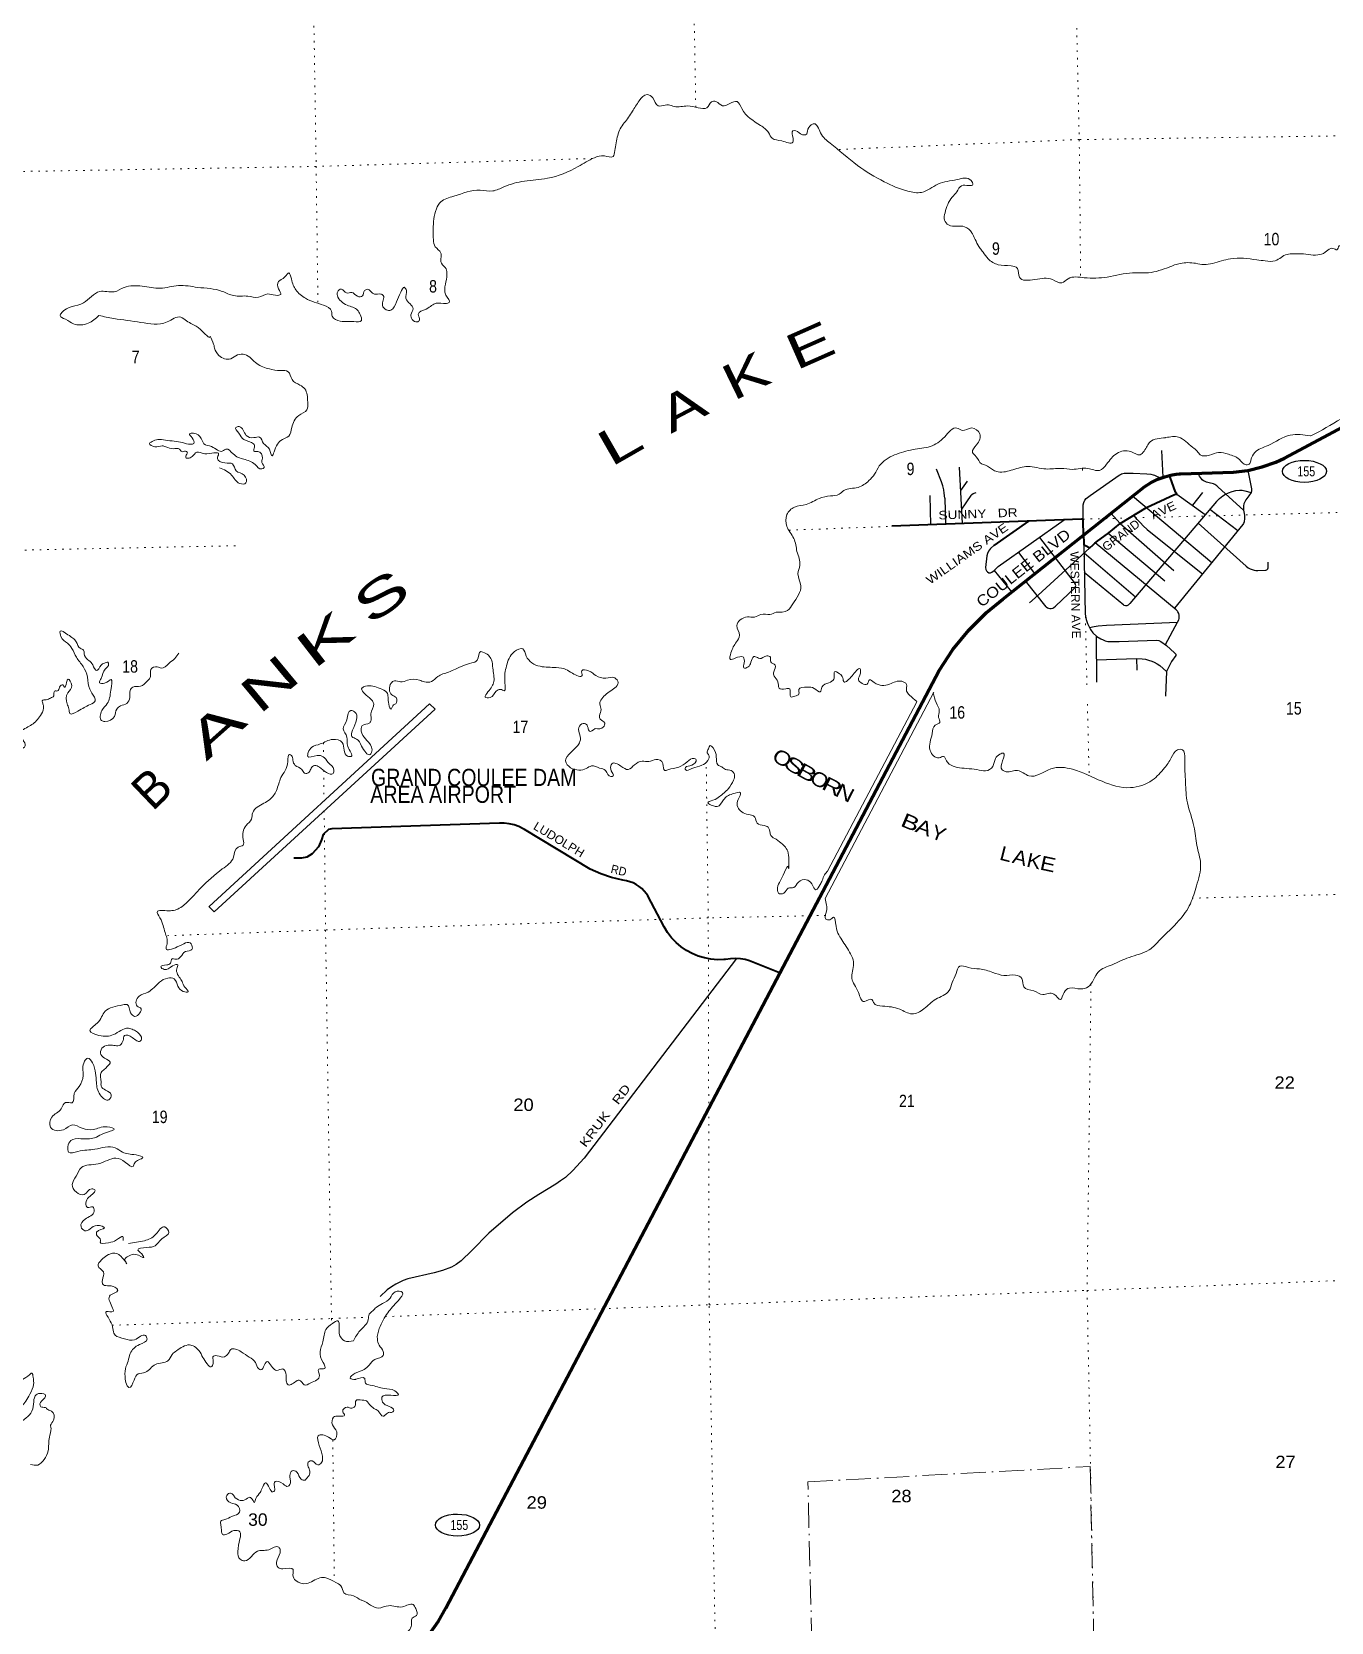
# Model space of a CAD drawing. Header units: feet. Extents: x 246606 to 497223, y 1368 to 189004.
# Drawn here: x 469715 to 487987, y 148566 to 170933 of the extents above; entities that cross this region are included whole.
import ezdxf
from ezdxf.enums import TextEntityAlignment as Align

# ---------------------------------------------------------------- set-up
doc = ezdxf.new("R2010")
doc.units = ezdxf.units.FT
doc.header["$LTSCALE"] = 70
doc.linetypes.add('DOT_DASHED', pattern=[7.7, 5, -1.2, 0.3, -1.2])
doc.linetypes.add('DOTTED', pattern=[1.5, 0.3, -1.2])
for name, color, linetype, lineweight in [('17', 7, 'Continuous', 25), ('23', 7, 'Continuous', 70), ('26', 7, 'Continuous', 40), ('29', 7, 'Continuous', 25), ('30', 7, 'Continuous', 25), ('36', 7, 'Continuous', 13), ('39', 7, 'Continuous', 13), ('44', 7, 'DOT_DASHED', 13), ('7', 7, 'DOTTED', 13)]:
    doc.layers.add(name, color=color, linetype=linetype, lineweight=lineweight)
doc.layers.add('27', color=7, linetype='Continuous')
doc.layers.add('41', color=7, linetype='Continuous')

msp = doc.modelspace()

# ---------------------------------------------------------------- linework, layer by layer
at = {"layer": '17'}
for centre in [(487611.29, 164750.08), (475701.35, 149931.06)]:
    msp.add_ellipse(centre, major_axis=(309.24, -1), ratio=0.500121, dxfattribs=at)
at = {"layer": '23'}
for points in [[(485711.83, 164690.8), (485751.11, 164700.35), (485806.74, 164709.28), (485854.89, 164714.31), (485866.26, 164715.17), (486614.21, 164737.73), (486817.42, 164764.46), (487016.72, 164812.28), (487209.93, 164880.67), (487332.22, 164936.3), (488627.26, 165630.17), (488747.32, 165686.94), (488872.66, 165730.86), (489001.9, 165761.43), (489133.63, 165778.32), (489266.41, 165781.35), (489386.23, 165772.12), (489606.05, 165743.25)], [(484504.08, 163855.5), (485367.23, 164540.07), (485456.36, 164595.03), (485550.75, 164640.38), (485649.36, 164675.61), (485711.83, 164690.8)], [(480235.84, 157693.18), (482475.39, 161950.68), (482668.1, 162245.85), (482890.61, 162519.26), (483140.47, 162767.91), (483368.92, 162955.2), (484504.08, 163855.5)], [(471326.5, 142603.48), (471296.45, 142938.19), (471300.14, 143181.53), (471346.34, 144047.77), (471363.83, 144214.02), (471398.6, 144377.52), (471450.27, 144536.5), (471518.27, 144689.21), (471558.85, 144763.85), (472185.78, 145856.56), (472295.07, 146028.07), (472421.69, 146187.22), (472564.25, 146332.26), (472721.19, 146461.6), (472827.77, 146535.09), (474409.6, 147517.82), (474705.69, 147741.78), (474976.76, 147995.46), (475219.82, 148276.08), (475432.21, 148580.58), (475538.86, 148763.94), (480235.84, 157693.18)]]:
    msp.add_lwpolyline(points, dxfattribs=at)
at = {"layer": '26'}
msp.add_line((483732.91, 164050.74), (483244.24, 163707.69), dxfattribs=at)
for points in [[(484504.08, 163855.5), (484506.65, 163745.01), (484507.24, 163719.47), (484532.23, 163706.78), (484593.63, 163675.62), (484638.69, 163716.87), (484665.84, 163741.72), (484688.69, 163759.41), (484858.62, 163887.86), (485020.87, 164016.79), (485390.52, 164241.44), (485784.3, 164423.43), (485816, 164430.18), (485799.78, 164459.98), (485720.84, 164667.15), (485711.83, 164690.8)], [(484504.08, 163855.5), (484499.46, 164053.66), (484498.87, 164078.66), (484473.87, 164077.74), (481809.93, 163979.18)], [(480235.84, 157693.18), (480204.97, 157705.86), (479809.21, 157868.42), (479748.7, 157884.72), (479679.3, 157896.21), (479609.09, 157900.38), (479538.82, 157897.2), (479469.27, 157886.68), (479447.08, 157884.73), (479355.22, 157882.65), (479263.65, 157890.18), (479173.36, 157907.24), (479085.35, 157933.65), (479000.59, 157969.11), (478919.99, 158013.23), (478844.45, 158065.54), (478774.8, 158125.46), (478711.78, 158192.34), (478656.1, 158265.43), (478608.37, 158343.94), (478377.16, 158781.65), (478358.07, 158810.1), (478327.38, 158848.04), (478292.9, 158882.56), (478254.99, 158913.29), (478214.08, 158939.89), (478170.62, 158962.06), (478125.08, 158979.58), (478077.95, 158992.23), (478025.15, 159000.58), (477867.82, 159036.83), (477715.15, 159089.32), (477568.8, 159157.49), (476644.77, 159713.46), (476624.87, 159724.68), (476562.05, 159754.55), (476496.45, 159777.69), (476428.8, 159793.85), (476359.83, 159802.84), (476290.29, 159804.58), (473935.3, 159721.21), (473887.82, 159712.21), (473811.89, 159645.32), (473788.09, 159568.23), (473745.02, 159468.47), (473656.62, 159372.11), (473584.09, 159324.49), (473509.29, 159309.75), (473400.5, 159313.15)]]:
    msp.add_lwpolyline(points, dxfattribs=at)
at = {"layer": '29'}
for p, q in [((485603.21, 165045.34), (485620.45, 164669.42)), ((482757.99, 164808.15), (482798.51, 164016.85)), ((486817.28, 164762.37), (486865.81, 164505)), ((482344.02, 164413), (482353.45, 163999.29)), ((482869.55, 164611.1), (482775.02, 164484.02)), ((482917.72, 164409.6), (482788.45, 164219.58)), ((485194.93, 164405.48), (486309.14, 163466.84)), ((485816, 164430.18), (486217.35, 164142.72)), ((486179.78, 164455.9), (486034.96, 164273.35)), ((482553.24, 164375.78), (482565.14, 164007.56)), ((486373.22, 164325.6), (485155.59, 162890.63)), ((486281.33, 164217.89), (486675.81, 163917.4)), ((486747.1, 164002.83), (485784.22, 162825.53)), ((486117.1, 164023.24), (486789.65, 163418.6)), ((483885.38, 163820.02), (484388.28, 163170.44)), ((485808.58, 162803.45), (484668.49, 163744.14)), ((484850.1, 163880.23), (485649.36, 163212.93)), ((485401.62, 163933.55), (486180.49, 163307.23)), ((483588.23, 163610.64), (483817.47, 163314.18)), ((484507.23, 163720.01), (484529.98, 162743.96)), ((484515.53, 163603.39), (485235.29, 162984.56)), ((483246.45, 163358.62), (483491.67, 163055.42)), ((485073.73, 162870.91), (484515.53, 163330.69)), ((483981.27, 162846.13), (483688.89, 163210.75)), ((484381.6, 163111.36), (484112.04, 162854.26)), ((484827.28, 162587.23), (485825.77, 162627.92)), ((485656.34, 162316.04), (485825.77, 162627.92)), ((484681.57, 162437.23), (484686.92, 161787.83)), ((484688.76, 162102.21), (485250.47, 162117.5)), ((479624.3, 157899.04), (477482.18, 155090.92))]:
    msp.add_line(p, q, dxfattribs=at)
for points in [[(482553.24, 164375.78), (482546.93, 164442.62), (482540.37, 164493), (482527.23, 164547.76), (482507.53, 164605.81), (482436.07, 164780.31)], [(484498.87, 164078.66), (484501.84, 164282.01), (484507.37, 164313.48), (484524.02, 164346.77), (484543.42, 164370.84), (484596.14, 164411.53), (485006.62, 164698.32), (485023.72, 164708.03), (485040.36, 164715.43), (485056.08, 164720.98), (485076.88, 164724.22), (485202.61, 164726.07), (485394.91, 164716.82), (485450.84, 164709.88), (485485.97, 164703.41), (485504, 164696.47), (485593.63, 164655.7)], [(486377.35, 164546.45), (486350.76, 164566.91), (486340.9, 164571.84), (486332.7, 164574.31), (486271.4, 164590.73), (486235.82, 164599.77), (486223.23, 164603.88), (486205.72, 164611.27), (486193.68, 164618.11), (486174.52, 164630.98), (486161.94, 164643.58), (486135.67, 164681.63), (486115.96, 164719.97)], [(482917.72, 164409.6), (482933.34, 164426.2), (482950.85, 164438.24), (482968.37, 164445.91), (482996.83, 164455.77)], [(486373.22, 164325.6), (486418.08, 164371.16), (486462.96, 164404.56), (486499.08, 164428.11), (486543.96, 164449.46), (486595.41, 164467.54), (486646.85, 164480.13), (486696.11, 164485.06), (486735.51, 164484.51), (486774.92, 164476.3), (486860.3, 164454.4)], [(486377.35, 164546.45), (486397.07, 164529.1), (486753.77, 164204.05)], [(486865.81, 164505), (486866.87, 164478.48), (486860.3, 164454.4), (486829.65, 164407.29), (486789.15, 164349.25), (486771.64, 164320.77), (486760.69, 164293.39), (486756.31, 164264.92), (486753.77, 164204.05), (486767.26, 164134.59), (486770.54, 164105.02), (486769.45, 164086.4), (486761.78, 164040.41), (486756.31, 164019.6), (486747.1, 164002.83)], [(483246.45, 163358.62), (483304.61, 163411.15), (484233.6, 164068.06)], [(484887.23, 164162.92), (485020.87, 164016.79), (485775.34, 163357.54)], [(485401.62, 163933.55), (485343.73, 163987), (485305.41, 164025.33), (485260.53, 164075.71), (485213.47, 164132.66)], [(483244.24, 163707.69), (483196.06, 163664.48), (483168.7, 163627.25), (483153.37, 163597.68), (483144.61, 163563.72), (483127.1, 163398.35), (483129.29, 163370.97), (483138.05, 163352.35), (483155.56, 163335.92), (483175.26, 163326.06), (483196.06, 163326.06), (483213.58, 163332.63), (483246.45, 163358.62)], [(483747.04, 162901.17), (483867.41, 163010.95), (484593.63, 163675.62)], [(486789.65, 163418.6), (486821.52, 163394.52), (486847.79, 163381.38), (486876.25, 163369.33), (486903.61, 163360.57), (486925.51, 163356.19), (486956.16, 163356.19), (487068.9, 163361.66), (487082.04, 163364.95), (487091.89, 163373.71), (487095.18, 163379.19), (487099.55, 163395.61), (487102.84, 163475.57)], [(484381.6, 163111.36), (484393.59, 163130.02), (484395.78, 163144.25), (484393.59, 163153.02), (484388.28, 163170.44)], [(483981.27, 162846.13), (483997.33, 162832.12), (484012.66, 162825.55), (484030.17, 162822.26), (484049.88, 162821.17), (484075.05, 162827.74), (484089.28, 162835.41), (484112.04, 162854.26)], [(485073.73, 162870.91), (485096.37, 162862.8), (485120.45, 162864.99), (485137.96, 162874.85), (485155.59, 162890.63)], [(484529.98, 162743.96), (484540.65, 162669.52), (484560.07, 162611.24), (484603.52, 162527.05), (484637.73, 162478.03), (484690.43, 162428.99), (484747.17, 162396.23), (484778.91, 162379.8), (484810.61, 162367.93), (484844.83, 162359.61), (485003.84, 162355.91), (485528.97, 162378.11), (485565.03, 162373.48), (485591.84, 162359.61), (485669.5, 162304.1), (485784.14, 162200.49), (485801.7, 162179.21), (485802.63, 162163.48), (485743.46, 162074.67), (485669.25, 161938.3)], [(485825.77, 162627.92), (485844, 162660.74), (485850.57, 162681.55), (485851.66, 162708.93), (485850.57, 162728.64), (485844, 162751.64), (485833.06, 162773.55), (485824.3, 162786.69), (485808.58, 162803.45)], [(484589.54, 162553.94), (484655.22, 162568.18), (484709.95, 162576.94), (484827.28, 162587.23)], [(485250.47, 162117.5), (485252.58, 161957.6), (485253.48, 161956.65)], [(485250.47, 162117.5), (485329.51, 162116.41), (485375.48, 162108.74), (485420.36, 162097.79), (485465.24, 162082.46), (485500.27, 162067.12), (485539.68, 162045.22), (485576.9, 162020.03), (485669.25, 161938.3)], [(485669.25, 161938.3), (485655.3, 161593.02), (485659.43, 161589.08)], [(477482.18, 155090.92), (477323.33, 154916.5), (477218.25, 154820.12), (477150.39, 154770.83), (477082.51, 154723.74), (476846.07, 154579.17), (476677.5, 154470.74), (476473.89, 154320.7), (476141.12, 154035.95), (475904.68, 153795), (475751.43, 153646.05), (475683.56, 153595.67), (475615.69, 153558.44), (475490.91, 153512.43), (475374.87, 153479.58), (475002.69, 153396.34), (474937.03, 153373.34), (474836.31, 153321.87), (474772.83, 153281.34), (474713.71, 153238.63), (474613, 153146.64)]]:
    msp.add_lwpolyline(points, dxfattribs=at)
at = {"layer": '36'}
msp.add_lwpolyline([(472207.27, 158630.88), (475306.73, 161480.43), (475385.08, 161407.66), (472277.65, 158553.88), (472206.04, 158629.62)], dxfattribs=at)
at = {"layer": '39'}
for p, q in [((480872.36, 158744.32), (482400.72, 161647.62)), ((482158.35, 161509.09), (480906.55, 159129.34))]:
    msp.add_line(p, q, dxfattribs=at)
for points in [[(477911.74, 169261.89), (477931.26, 169373.3), (477991.08, 169570.4), (478108.23, 169730.54), (478160.66, 169814.49), (478257.9, 169964.07), (478366.71, 170051.38), (478446.5, 170002.85), (478523.75, 169891.72), (478568.13, 169890.76), (478668.59, 169905.26), (478749.77, 169882.98), (478937.12, 169889.46), (479084.89, 169864.74), (479209.87, 169865.7), (479272.43, 169947.88), (479334.84, 169951.38), (479426.96, 169893.05), (479531.07, 169923.78), (479633.26, 169950.42), (479698.04, 169855.13), (479963.84, 169615.35), (480075.11, 169515.12), (480127.41, 169435.67), (480261.36, 169398.52), (480417, 169382.05), (480419.73, 169436.58), (480417.28, 169539.4), (480457.58, 169540.36), (480551.62, 169486.12), (480607.94, 169491.49), (480620.99, 169536.18), (480675.39, 169622.2), (480713.29, 169639.24), (480804.98, 169514.34), (480943.59, 169366.34), (481326.04, 169054.7), (481702.52, 168823.61), (482032.28, 168692.27), (482228.26, 168674.75), (482455.38, 168789.09), (482730, 168856.14), (482923.92, 168840.59), (482949.45, 168784.71), (482790.55, 168768.83), (482724.06, 168682.52), (482657.33, 168606.29), (482595.2, 168505.96), (482557.69, 168388.07), (482550.12, 168282.99), (482608.17, 168215.79), (482832.56, 168190.87), (482933.41, 168104.51), (482941.81, 168090.59), (483049.48, 167887.39), (483091.08, 167833.92), (483161.85, 167740.79), (483304.97, 167657.45), (483484.79, 167641.56), (483574.37, 167605.37), (483603.54, 167480.99), (483822.03, 167449.88), (484068.06, 167447.67), (484198.17, 167402.35), (484287.55, 167458.95), (484515.01, 167474.45), (484837.37, 167484.14), (485194.84, 167543.08), (485420.62, 167544.42), (485707.04, 167623.87), (485865.08, 167676.04), (486080.78, 167677.14), (486198.13, 167659.76), (486318.75, 167674.74), (486571.2, 167741.27), (486942.54, 167725.9), (487059.85, 167710.54), (487200.9, 167713.9), (487366.13, 167802.56), (487454.69, 167808.7), (487531.22, 167812.54), (487799.79, 167794.73), (487901.74, 167831.45), (487981.09, 167885.79), (488043.85, 167875.18), (488068.27, 167865.67), (488099.16, 167922.89), (488178.57, 167890.49), (488285.8, 167874.88), (488473.38, 167956.01), (488995.99, 168107.64)], [(470658.4, 166942.82), (470509.77, 166834.39), (470302.32, 166825.41), (470187.84, 166891.28), (470114.05, 166941.97), (470135.25, 166982.82), (470440.43, 167121.21), (470670.52, 167280), (470872.21, 167276.73), (471013.94, 167336.59), (471267.54, 167354.73), (471522.25, 167326.5), (471777.39, 167364.85), (472048.18, 167339.02), (472394.29, 167282.71), (472553, 167221.93), (472754.79, 167214.63), (472902.32, 167199.99), (473032.29, 167245.45), (473141.58, 167227.88), (473215.9, 167239.73), (473185.81, 167317.69), (473183.36, 167420.51), (473274.56, 167485.22), (473329.63, 167543.01), (473365.96, 167457.14), (473428.1, 167303.29), (473563.97, 167185.49), (473818.35, 167086.64), (473929.18, 167004.56), (473938.97, 166932.17), (474053.5, 166864.29), (474243.2, 166856.7), (474349.71, 166871.34), (474331.52, 166957.65), (474295.78, 167019.34), (474148.96, 167088.46), (474012.7, 167222.39), (474013.51, 167272.84), (474068.97, 167314.51), (474138.83, 167259.69), (474213.24, 167267.51), (474293.17, 167212.93), (474367.63, 167218.74), (474394.07, 167294.01), (474429.95, 167311), (474532.39, 167242.83), (474623.06, 167244.99), (474657.85, 167223.63), (474645, 167086.15), (474698.88, 167024.9), (474763.55, 167018.37), (474841.46, 167133.19), (474904.69, 167271.87), (474953.48, 167339.6), (474982.74, 167295.92), (474975.31, 167184.79), (475033.66, 167105.49), (475077.61, 167037.95), (475047.34, 166954.52), (475065.05, 166888.37), (475132.46, 166851.65), (475166.09, 166878.68), (475150.06, 166958.98), (475261.17, 167034.25), (475402.36, 167116.29), (475545.62, 167111.63), (475583.62, 167124.64), (475538.75, 167230.48), (475533.04, 167385.68), (475552.03, 167519.27), (475542.09, 167597.71), (475475.64, 167678.83), (475469.54, 167765.43), (475466.18, 167821.83), (475389.46, 167910.78), (475362.97, 168006.98), (475359.37, 168158.19), (475405.03, 168441.7), (475467.15, 168542.02), (475648.74, 168620.98), (476021.71, 168706.52), (476197.4, 168694.56), (476355.29, 168752.79), (476641.71, 168832.23), (476965.36, 168872.21), (477396.91, 169037.82), (477625.8, 169162.28), (477766.32, 169187.82), (477889.53, 169178.65), (477911.74, 169261.89)], [(488995.99, 168107.64), (489381.14, 168189.43), (489670.15, 168244.73), (489878.52, 168300.12), (489963.05, 168306.17), (489995.97, 168278.71), (489986.71, 168244.19), (489903.94, 168219.3), (489721.59, 168169.69), (489365.7, 168076.1), (488962.65, 167983.79), (488700.84, 167886.78), (488544.54, 167846.75), (488476.84, 167810.85), (488471.57, 167778.44), (488599.86, 167809.74), (488810.43, 167857.12), (488993.07, 167891.72), (489156.87, 167871.42), (489454.76, 167892.63), (489579.07, 167837.09), (489597.83, 167726.58), (489615.45, 167579.74), (489571.86, 167124.82), (489521.74, 166774.64), (489484.48, 166392.49), (489396.69, 166269.36), (489315.28, 166132.27), (489028.24, 165994.31), (488861.14, 165899.55), (488716.45, 165795.25), (488539.66, 165684.12), (488128.99, 165488.76), (487703.16, 165252.68), (487696.18, 165249.66)], [(472356.66, 164802.59), (472524.49, 164697.65), (472638.15, 164581.34), (472726.72, 164587.48), (472701.96, 164695.83), (472589.54, 164759.72), (472538.87, 164855.34), (472427.66, 164868.83), (472325.32, 164932.96), (472342.02, 164993.88), (472146.32, 164999.31), (472034.91, 165020.86), (471969.86, 164958.8), (471909.94, 164935.18), (471883.65, 164938.59), (471886.71, 164979.01), (471901.87, 165019.71), (471877.36, 165033.25), (471825.06, 165027.97), (471791.95, 165063.49), (471703.1, 165069.45), (471601.63, 165097.29), (471546.89, 165110.11), (471444.36, 165097.58), (471370.66, 165144.24), (471406.36, 165169.3), (471486.33, 165197.43), (471593.37, 165189.89), (471718.74, 165174.72), (471836.14, 165155.32), (471951.62, 165131.85), (471991.63, 165144.9), (471971.67, 165221.08), (471934, 165278.69), (471990.28, 165286.08), (472096.84, 165213.98), (472134.89, 165140.24), (472242.75, 165098.43), (472401.46, 165037.66), (472445.16, 165064.92), (472545.58, 164996.71), (472696.57, 164921.63), (472857.63, 164846.79), (472949.85, 164784.43), (472981.66, 164803.35), (472951.76, 164873.24), (472958.33, 164935.93), (472891.54, 165031.17), (472836.99, 165035.92), (472847.74, 165092.66), (472834.59, 165136.73), (472698.04, 165198.03), (472625.3, 165289.09), (472585.1, 165368.83), (472629.19, 165379.96), (472730.9, 165257.31), (472836.5, 165225.54), (472919.02, 165231.53), (472975.59, 165142.1), (473056.1, 165063.33), (473094.68, 164967.42), (473121.55, 165024.54), (473238.36, 165198.79), (473327.93, 165247.32), (473371.44, 165367.38), (473468.25, 165535.1), (473583.29, 165614.49), (473594.75, 165725.72), (473554.06, 165910.34), (473486.27, 165963.19), (473375.53, 166041.24), (473320.45, 166152.9), (473211.2, 166168.45), (473055.42, 166190.97), (472880.2, 166267.49), (472711.89, 166392.58), (472607.16, 166388.07), (472513.66, 166335.42), (472345.25, 166379.82), (472286.33, 166483.32), (472262.1, 166569.48), (472217.96, 166645.09), (472218, 166643.07), (472152.56, 166681.86), (472041.3, 166782.09), (471892.08, 166867.3), (471810.18, 166919.81), (471618.23, 166852.71), (471249.43, 166845.95), (470867.05, 166901.39), (470658.4, 166942.82)], [(485660.4, 165225.56), (485655.48, 165224.75), (485441.04, 165166.55), (485357.47, 165035.46), (485300.19, 164985.68), (485172.14, 165029.03), (484973.13, 165004.12), (484829.59, 164851.42), (484728.84, 164764.3), (484566.87, 164792.72), (484347.42, 164779.42), (484189.87, 164791.81), (483976.32, 164784.71), (483721.47, 164818.99), (483512.86, 164773.67), (483303.88, 164744.49), (483238.82, 164767.15), (483126.26, 164837.09), (483069.31, 164857.93), (482996.38, 164957.05), (482942.5, 165018.31), (482998.48, 165122.52), (483047.17, 165279.01), (482932.31, 165361), (482800.04, 165327.59), (482724.67, 165360.09), (482552.19, 165236.96), (482347.77, 165100.98), (482106.88, 165056.91), (481848.58, 164982.18), (481632.5, 164827.75), (481566.73, 164711.2), (481486.22, 164620.53), (481335.25, 164526.15), (481132.69, 164480.99), (481067.39, 164429), (480944.96, 164405.91), (480788.56, 164369.91), (480605.05, 164286.87), (480438.62, 164248.61), (480334.27, 164143.25), (480332.17, 163977.78), (480428.95, 163808.62), (480473.72, 163622.08)], [(487696.18, 165249.66), (487412.65, 165259.89), (487099.56, 165115.26), (486912.41, 165015.99), (486858.49, 164909.81), (486842.89, 164862.5), (486791.57, 164841.65), (486697, 164918.07), (486542.03, 164991.04), (486404.29, 165018.02), (486274.17, 164978.61), (486147.03, 164983.65), (486103.47, 165035.06), (486039.7, 165088.01), (485840.69, 165232.55), (485660.4, 165225.56)], [(480473.72, 163622.08), (480514.56, 163431.41), (480489.23, 163309.77), (480529.5, 163143.3), (480416.67, 162886.44), (480342.21, 162795.9), (480181.49, 162771.9)], [(480181.49, 162771.9), (480095.56, 162739.6), (479968.57, 162738.59), (479876.74, 162700.1), (479777.86, 162703.79), (479678.07, 162661.07), (479627.56, 162581.2), (479667.1, 162444.96), (479622.96, 162351.12), (479545.97, 162197.99), (479540.07, 162107.07), (479606.23, 162122.77), (479720.85, 162135.58), (479732.75, 162059.21), (479726.42, 161986.44), (479788.6, 162000.02), (479827.36, 162065.5), (479869.82, 162145.18), (479918.51, 162132.22), (479951.14, 162116.86), (480049.01, 162155.5), (480101.88, 162136.59), (480105.43, 162072.12), (480166.99, 162027.19), (480149.1, 161931.95), (480154.62, 161869.54), (480206.87, 161792.12), (480223.14, 161701.73), (480316.12, 161691.84), (480372.59, 161691.16), (480389.39, 161578.6), (480445.62, 161588), (480503.28, 161621.65), (480501.84, 161682.14), (480617.94, 161717.18), (480717.16, 161699.37), (480801.03, 161648.91), (480825.59, 161718.09), (480922.98, 161776.89), (480994.32, 161829.02), (480999.07, 161883.6), (481001.94, 161932.08), (481073.14, 161905.53), (481118.91, 161846.11), (481140.51, 161786.1), (481180.37, 161805.21), (481251.23, 161877.5), (481361.86, 161972.93), (481367.38, 161910.52), (481341.29, 161821.14), (481392.96, 161767.91), (481461.71, 161759.46), (481496.59, 161818.79), (481561.99, 161782.02), (481776.25, 161758.87), (481948.68, 161799.29), (482014.27, 161754.46), (482016.48, 161661.71), (482058.17, 161604.21), (482158.63, 161513.52)], [(468897.19, 160816.81), (468971.23, 160756.04), (469088.77, 160730.59), (469196.57, 160775.52), (469207.56, 160822.18), (469179.82, 160886.07), (469217.68, 160905.13), (469230.87, 160943.77), (469231.1, 161018.42), (469305.9, 161010.11), (469388.04, 160947.52), (469406.95, 160830.96), (469428.54, 160770.96), (469428.69, 160764.91), (469516.24, 160813.39), (469623.23, 160892.6), (469587, 160974.44), (469526.83, 161045.63), (469559.98, 161092.82), (469714.94, 161189.3), (469836.89, 161317.28), (469880.84, 161419.18), (469877.91, 161457.44), (469864.66, 161505.54), (469862.17, 161525.66), (469916.33, 161537.03), (469980.24, 161562.76), (470023.89, 161592.04), (470034.35, 161660.88), (470078.68, 161661.93), (470105.64, 161715.02), (470153.28, 161746.42), (470172.19, 161714.59), (470204.9, 161779.92), (470225.91, 161828.84), (470276.39, 161741.28), (470220.45, 161635.05), (470212.02, 161481.54), (470237.93, 161409.53), (470249.54, 161345.26), (470363.68, 161378.23), (470534.86, 161471.07), (470608.16, 161525.26), (470594.92, 161573.36), (470529.71, 161686.79), (470497.41, 161857.49), (470437.44, 162005.34), (470341.57, 162136.2), (470278.09, 162261.77), (470215.86, 162334.93), (470124.94, 162427.58), (470115.05, 162504), (470223.1, 162454.12), (470340.46, 162352.02), (470397.02, 162262.59), (470441.98, 162237.43), (470451.29, 162185.21), (470501.67, 162101.68), (470561.36, 162050.65), (470613.99, 161957.1), (470622.2, 161951.24), (470688.93, 162027.47), (470736.71, 162052.81), (470782.77, 162066.01), (470795.49, 162040.09), (470746.79, 161968.33), (470689.37, 161839.87), (470668.65, 161778.86), (470739.42, 161770.46), (470830.9, 161823.07), (470828.37, 161675.75), (470776.42, 161486.9), (470700.19, 161386.24), (470697.51, 161244.97), (470742.13, 161233.93), (470877.57, 161303.72), (470909.37, 161407.36), (470964.73, 161453.06), (471050.61, 161487.38), (471092.97, 161571.1), (471096.71, 161668.01), (471133.84, 161717.31), (471242.41, 161729.98), (471343.4, 161807.03), (471384.32, 161866.5), (471388.05, 161963.42), (471479.88, 162001.92), (471534.77, 161983.05), (471646.02, 162052.27), (471727.1, 162118.75), (471781.74, 162194.69)], [(477635.82, 161133.79), (477756.24, 161156.83), (477771.06, 161211.65), (477709.26, 161266.66), (477698.03, 161314.81), (477722.21, 161400.11), (477702.15, 161480.32), (477728.73, 161549.54), (477876.87, 161678.14), (477945.96, 161740.3), (477959.05, 161782.98), (477913.18, 161846.44), (477786.24, 161843.42), (477648.3, 161878.46), (477545.86, 161946.63), (477449.09, 161946.34), (477452.7, 161879.86), (477318.89, 161910.96), (477226.86, 161965.26), (477089.12, 161992.24), (476862.91, 162009.04), (476667.92, 162153.68), (476619.17, 162253.38), (476503.12, 162216.32), (476390.96, 162015.96), (476368.42, 161777.39), (476356.96, 161666.16), (476304.09, 161685.08), (476246.23, 161659.49), (476159.63, 161570.69), (476090.93, 161577.12), (476129.55, 161648.65), (476212.73, 161795.87), (476198.19, 161983.13), (476179.28, 162099.68), (476135.38, 162165.2), (476057.75, 162207.74), (476029.3, 162217.15), (475979.79, 162094.93), (475902.07, 162056.77), (475674.28, 161970.66), (475574.49, 161927.93), (475424.75, 161865.87), (475333.7, 161795.11), (475239.09, 161788.83), (475165.87, 161815.33), (474998.58, 161813.36), (474900.37, 161788.83), (474815.31, 161804.96), (474767.71, 161771.55), (474777.7, 161606.37), (474837.05, 161569.46), (474833.07, 161482.62), (474803.18, 161467.79), (474768.36, 161406.44), (474734.43, 161476.24), (474706.26, 161643), (474612.22, 161697.25), (474409.85, 161728.74), (474360.01, 161705.36), (474462.11, 161566.58), (474522.66, 161479.27), (474483.62, 161341.16), (474485.78, 161250.44), (474466.49, 161213.67), (474362.53, 161176.9), (474357.07, 161067.84), (474428.08, 160964.63), (474499.71, 160835.21), (474473.09, 160768.01), (474353.29, 160888.21), (474282.42, 160985.37), (474217.07, 161020.12), (474227.05, 161109.12), (474253.08, 161369.97), (474202.23, 161388.93), (474144.85, 161258.46), (474095.54, 161128.18), (474146.64, 161014.41), (474157.88, 160881.54), (474205.57, 160741.47), (474155.05, 160746.31), (474079.96, 160936.17), (473947.83, 160981.44), (473771.95, 160916.73), (473652.05, 160871.51), (473603.41, 160797.73), (473594.68, 160741.04), (473727.43, 160754.29), (473810.48, 160738.11), (473881.01, 160655.06)], [(482391.51, 161636.89), (482431.68, 161498.11), (482476.79, 161382.19), (482466.86, 161291.17), (482484.66, 161220.99), (482419.13, 161179.09), (482377.54, 161063.11), (482346.89, 160826.36), (482474.37, 160722.48), (482536.41, 160742.11), (482578.2, 160680.57), (482617.59, 160635.11), (482857, 160572.23), (483004.58, 160555.57), (483127.97, 160538.33), (483227.33, 160599.2), (483264.99, 160711.05), (483328.03, 160773.06), (483380.08, 160788.42), (483366.51, 160681.19), (483361.48, 160553.98), (483416.56, 160527.05), (483577.47, 160542.98), (483736.52, 160468.1), (484044.67, 160566.21), (484351.24, 160561.4), (484764.58, 160391.71), (485163.89, 160302.37), (485471.85, 160408.55), (485643.17, 160580.06), (485738.59, 160721.52), (485826.57, 160836.58), (485897.2, 160834.23), (485928.39, 160709.9), (485938.38, 160375.27), (485965.36, 160089.46), (486057.93, 159758.82), (486098.67, 159487.46), (486151.17, 159230.5), (486092.03, 158920.45), (486007.27, 158670.31), (485845.6, 158432.45), (485583.81, 158165.99), (485427.98, 158021.07), (485146.22, 157915.52), (484906.72, 157812.99), (484711.61, 157709.5), (484569.37, 157502.37), (484465.26, 157471.65), (484307.7, 157484.03), (484232.52, 157423.74), (484180.52, 157321.64), (484087.92, 157400.13), (483932.81, 157394.42), (483804.61, 157443.81), (483664.09, 157503), (483639.18, 157617.39), (483547.25, 157667.65), (483386.1, 157661.8), (483229.83, 157704.48), (483043.2, 157752.48), (482883.39, 157774.9), (482764.02, 157792.23), (482714.03, 157690.18), (482658.63, 157561.77), (482614.97, 157447.77), (482426.33, 157326.27), (482260.2, 157191.2), (482092.52, 157120.63), (481919.56, 157187.12), (481676.6, 157229.75), (481552.43, 157279.24), (481527.15, 157325.04), (481423.04, 157294.32), (481339.36, 157421.43), (481245.89, 157620.93), (481271.26, 157825.28), (481183.45, 158041.06), (481120.64, 158138.41), (481024.73, 158356.01), (480989.5, 158480.24), (480935.92, 158444.67), (480881.27, 158453.45), (480890.67, 158566.64), (480890.71, 158649.35), (480872.36, 158744.32)], [(480906.55, 159129.34), (480864.35, 159078.4), (480829.51, 158996.9), (480801.63, 158941.12), (480742.35, 158867.72), (480683.96, 158949.04), (480605.95, 159007.7), (480495.84, 158974.82), (480429.11, 158898.59), (480352.73, 158888.7), (480291.9, 158818.67), (480215.23, 158820.88), (480201.36, 158895.19), (480245.31, 158997.1), (480355.79, 159183.3), (480355.93, 159177.25), (480357.79, 159352.8), (480269.46, 159506.02), (480181.08, 159576.54), (480111.42, 159623.3), (480096.4, 159661.27), (480068.18, 159745.32), (480013.15, 159770.23), (479915.56, 159804.22), (479883.32, 159888.18), (479765.34, 159931.77), (479635.51, 160049.71), (479649.61, 160134.77), (479681.61, 160230.35), (479569.05, 160215.56), (479442.01, 160131.85), (479351.53, 160036.9), (479300.92, 160045.78), (479235.67, 160076.5), (479223.29, 160088.31), (479293, 160124.27), (479386.5, 160176.92), (479510.85, 160288.82), (479582.62, 160407.53), (479596.91, 160484.52), (479549.12, 160543.9), (479468.09, 160560.13), (479416.9, 160593.21), (479361.72, 160624.17), (479340.94, 160734.62), (479295.6, 160860.63), (479254.48, 160893.95), (479231.36, 160849.02), (479212.5, 160794.1), (479237.5, 160760.4), (479221.15, 160685.37), (479138.1, 160616.83), (478998.06, 160571.13), (478905.66, 160556.83), (478901.24, 160572.86), (478968.89, 160610.78), (479056.06, 160675.39), (479059.8, 160687.58), (479030.96, 160713.12), (478933.28, 160666.42), (478812.05, 160592.93), (478657.76, 160552.94), (478615.63, 160543.87), (478589.1, 160642.08), (478490.93, 160700.27), (478392.87, 160669.69), (478299.99, 160675.55), (478192.33, 160624.57), (478101.18, 160557.85), (477997.21, 160605.8), (477873.42, 160639.17), (477856.01, 160608.49), (477876.36, 160516.18), (477891.57, 160470.15), (477859.62, 160457.28), (477782.99, 160542.2), (477699.46, 160578.54), (477585.85, 160608.11), (477512.11, 160572.06), (477409.83, 160549.46), (477292.09, 160582.96), (477221.27, 160678.11), (477293.04, 160796.82), (477403.24, 160910.39), (477431.39, 160997.8), (477406.82, 161098.08), (477430.9, 161187.41), (477503.16, 161201.24), (477536.74, 161145.55), (477558.1, 161095.63), (477635.82, 161133.79)], [(473881.01, 160655.06), (473962.1, 160552.1), (473953.23, 160501.45), (473860.2, 160513.36), (473761.55, 160591.7), (473688.43, 160614.17), (473644.92, 160578.84), (473614.07, 160519.6), (473551.95, 160504), (473510.3, 160559.5), (473420.24, 160615.85), (473386.22, 160689.68), (473368.52, 160755.83), (473339.97, 160769.27), (473316.08, 160671.87), (473218.7, 160443.62), (473154.52, 160260.54), (473064.71, 160137.36), (472883.84, 160028.16), (472821.14, 159952.03), (472803.15, 159860.82), (472728.7, 159770.29), (472686.97, 159575.64), (472686.92, 159492.93), (472614.96, 159467.01), (472551.78, 159326.31), (472394.47, 159159.17), (472094.34, 158893.81), (471899.57, 158691.48), (471750.84, 158587.08), (471559.61, 158574.46), (471483.23, 158564.57), (471517.73, 158470.58), (471589.13, 158266.52), (471617.11, 158107.82), (471602.62, 158038.89), (471761.33, 158062.84), (471955.92, 158103.78), (471967.82, 158027.41), (471875.81, 157996.98), (471807.01, 157922.72), (471739.27, 157888.83), (471686.69, 157895.65), (471664, 157832.57), (471612.13, 157809.15), (471528.13, 157780.92), (471577.35, 157745.78), (471695.14, 157794.98), (471769.31, 157812.89), (471752.57, 157753.99), (471751.42, 157717.65), (471789.61, 157637.87), (471827.42, 157574.22), (471867.58, 157496.5), (471913.5, 157431.02), (471844.79, 157437.46), (471770.47, 157510.33), (471715.63, 157611.9), (471626.63, 157623.9), (471511.06, 157566.69), (471351.06, 157427.72), (471225.46, 157368.25), (471182.72, 157300.66), (471196.49, 157230.38), (471251.81, 157193.37), (471235.02, 157136.49), (471161.62, 157086.33), (471104, 157135.38), (471056.88, 157251.26), (470994.46, 157247.76), (470746.61, 157157.14), (470633.68, 156989.03), (470533.32, 156885.78), (470659.94, 156818.19), (470865.33, 156829.13), (471074.89, 156918.84), (471141.91, 156898.25), (471203.28, 156861.38), (471257.97, 156765.86), (471240.51, 156737.2), (471128.39, 156789), (471018.9, 156814.63), (470998.37, 156745.55), (470957.55, 156682.05), (470887.16, 156674.32), (470812.37, 156682.63), (470718.29, 156654.16), (470681.97, 156570.59), (470738.16, 156497.29), (470818.09, 156442.71), (470781.15, 156385.34)], [(470781.15, 156385.34), (470737.83, 156341.95), (470690.53, 156296.44), (470689.67, 156163.28), (470691.11, 156102.8), (470750.85, 156049.76), (470831.07, 155983.08), (470800.51, 155911.75), (470677.88, 155981.45), (470623.32, 156155.65), (470568.37, 156430.71), (470502.25, 156497.72), (470456.92, 156454.28), (470435.53, 156252.04), (470382.67, 156101.51), (470312.53, 155998.97), (470281.3, 155871.14), (470188.47, 155874.98), (470130.08, 155786.85), (469995.8, 155668.67), (469979.02, 155527.06), (470159.32, 155491.01), (470288.76, 155558.64), (470422.9, 155513.42), (470580.6, 155494.99), (470777.31, 155531.95), (470874.85, 155499.98), (470815.07, 155470.31), (470697.19, 155425.14), (470597.5, 155378.39), (470404.25, 155365.72), (470263.72, 155340.18), (470223.52, 155250.47), (470233.32, 155178.08), (470362.18, 155185.18), (470603.36, 155217.15), (470889.16, 155238.07), (470989.39, 155177.92), (471183.94, 155136.16), (471275.53, 155100.01), (471221.84, 155068.47), (471162.4, 155024.69), (471139.42, 154973.72), (471033.2, 155031.71), (470896.65, 155093.01), (470650.58, 155012.51), (470411.9, 154960.43), (470338.21, 154837.64), (470284.53, 154721.38), (470341.58, 154611.79), (470451.16, 154582.12), (470560.21, 154659.35), (470600.85, 154646.2), (470518.57, 154545.39), (470476.26, 154459.66), (470497.85, 154399.66), (470572.27, 154407.48), (470591.84, 154347.43), (470463.51, 154233.42), (470407.58, 154127.19), (470461.36, 154069.97), (470632.92, 154146.68), (470736.6, 154110.82), (470627.17, 154049.71), (470632.35, 154001.42), (470682.25, 153938.06), (470676.83, 153911.71), (470791.98, 153902.34), (470907.99, 153941.42), (470995.59, 153987.88), (470998.95, 153931.48)], [(469696.97, 150783.8), (469797.96, 150776.12), (469888.88, 150852.92), (469944.47, 150973.26), (469962.02, 151167.34), (469985.29, 151290.95), (469980.2, 151335.21), (470020.88, 151404.76), (469993.62, 151533.22), (469940.65, 151556.16), (469905.72, 151583.57), (469840.91, 151596.15), (469829.92, 151634.22), (469886.62, 151708.19), (469909.75, 151753.12), (469832.41, 151783.56), (469764.71, 151747.65), (469739.19, 151634.08), (469701.92, 151506.1), (469607.27, 151417.1), (469517.6, 151372.61), (469451.49, 151439.62), (469509.58, 151539.85), (469629.42, 151671.81), (469687.52, 151772.04), (469740.67, 151910.48), (469734.18, 152013.2), (469714.75, 152067.21), (469682.99, 152046.28), (469583.83, 151977.35), (469497.66, 151955.12), (469425.55, 152019.98), (469412.3, 152152.8), (469405.19, 152281.74), (469354.52, 152377.36), (469295.41, 152488.92), (469324.77, 152525.93), (469360.17, 152563.08), (469267, 152665.76), (469072.21, 152717.61), (468975.01, 152735.47), (468960.42, 152755.29), (468925.06, 152800.85), (468904.14, 152832.62), (468841.86, 152823.07), (468774.31, 152865.84), (468736.16, 153028.34), (468730.07, 153030.21), (468700.31, 153263.5), (468694.26, 153348.08), (468709.37, 153390.81), (468691.13, 153479.13), (468661.1, 153470.35), (468650.26, 153417.64), (468620.13, 153412.89), (468570.14, 153480.29), (468578.14, 153567.22), (468654.04, 153681.99), (468665.98, 153773.05), (468648.07, 153931.99), (468643.95, 153935.93), (468620.63, 153983.79), (468533.89, 153985.76), (468494.07, 153964.64), (468401.66, 153950.33), (468327.44, 153934.44), (468255.53, 153906.51), (468237.06, 153920.19), (468251.59, 153987.11), (468263.19, 154092.28), (468243.47, 154243.1), (468265.63, 154328.36), (468317.25, 154361.86), (468236.6, 154446.69), (468246.58, 154450.96), (468142.27, 154597.75), (468021.74, 154663.47), (467997.23, 154677.01), (467971.27, 154666.3), (467934.56, 154768.31), (467957.11, 154837.43), (467985.56, 154912.75), (467942.18, 154956.1), (467929.13, 154996.13), (467929.27, 154990.08), (467889.16, 155065.78), (467854.57, 155163.81), (467808.56, 155148.59), (467781.5, 155099.53), (467676.62, 155101.07), (467583.89, 154931.43)], [(471074.47, 153892.93), (471299.38, 153930.56), (471460.53, 154021.14), (471585.08, 154124.97), (471641.36, 154047.64), (471542.72, 153956.53), (471448.31, 153857.45), (471329.85, 153836.48), (471205.74, 153799.23), (471240.86, 153763.75), (471290.86, 153696.36), (471176.96, 153738.02), (471076.73, 153713.45), (471023.43, 153665.78), (471049.01, 153607.89), (470972, 153708.94), (470851.96, 153754.49), (470694.93, 153659.98), (470646.48, 153578.13), (470723.15, 153491.2), (470707.76, 153375.85), (470711.02, 153323.48), (470883.46, 153279.17), (470922.85, 153233.71), (470817.69, 153162.62), (470841.59, 153005.84), (470857.42, 152933.6), (470766.7, 152933.45), (470833.01, 152773.65), (470887.52, 152601.46), (471017.73, 152552.11), (471161.23, 152537.37), (471313.08, 152595.46), (471336.35, 152549.61), (471229.37, 152470.41), (471099.35, 152342.24), (471069.57, 152238.65), (471031.86, 152128.82), (471029.23, 151985.53), (471057.73, 151889.38), (471080.43, 151867.73), (471152.58, 151970.32), (471213.03, 152056.48), (471313.25, 152081.06), (471453.77, 152191.32), (471629.99, 152241.91), (471688.32, 152332.06), (471751.6, 152384), (471931.13, 152464.93), (472064.03, 152387.4), (472120.79, 152289.91), (472183.45, 152198.6), (472236.85, 152157.51), (472266.02, 152202.59), (472260.31, 152273.05), (472261.7, 152299.31), (472321.86, 152312.85), (472425.06, 152297.15), (472480.28, 152348.9), (472515.3, 152402.18), (472657.22, 152369.25), (472773.95, 152293.35), (472860.46, 152216.74), (472906.95, 152127.07), (472933.48, 152113.58), (472986.2, 152185.44), (473037.63, 152227.01), (473041.76, 152223.07), (473100.06, 152145.79), (473157.44, 152106.81), (473245.67, 152127.06), (473290.1, 152039.36), (473291.97, 151960.73), (473321.53, 151904.95), (473447.18, 151962.41), (473475.25, 151969.13), (473547.41, 151902.26), (473637.46, 151930.63), (473759.99, 152034.41), (473749.81, 152122.93), (473834.2, 152135.02), (473812.08, 152217.2), (473768.13, 152369.47), (473809.19, 152507.62), (473851.4, 152682.11), (473942.12, 152766.98), (474017.82, 152805.09), (474038.17, 152712.78), (474038.27, 152624.03), (474113.31, 152520.92), (474238.24, 152523.89)], [(474238.24, 152523.89), (474329.68, 152663.24), (474446.83, 152823.38), (474461.22, 152896.34), (474512.46, 152945.98), (474555.73, 152991.39), (474645.16, 153045.96), (474754.21, 153123.2), (474822.67, 153211.57), (474927.74, 153201.97), (474869.88, 153091.66), (474720.78, 152918.66), (474601.09, 152695.93), (474574.42, 152546.01), (474600.62, 152461.91), (474655.22, 152370.42), (474656.47, 152318), (474538.88, 152260.73), (474460.11, 152182.2), (474389.01, 152119.99), (474263.26, 152066.57), (474194.33, 151998.35), (474261.3, 151979.78), (474273.34, 151982.08), (474396.02, 151995.09), (474409.75, 151926.83), (474474.9, 151900.14), (474671.61, 151852.37), (474821.63, 151817.61), (474871.2, 151768.36), (474764.59, 151757.76), (474638.22, 151730.54), (474647.97, 151660.17), (474740.13, 151599.83), (474803.95, 151544.86), (474772.43, 151513.85), (474744.12, 151517.21), (474690.48, 151483.66), (474654.69, 151462.63), (474596.73, 151525.81), (474545.44, 151562.91), (474475.73, 151611.69), (474421.75, 151676.97), (474334.72, 151691.04), (474274.37, 151685.57), (474258.25, 151600.46), (474196.31, 151576.79), (474151.6, 151591.87), (474088.66, 151525.81), (474113.99, 151478), (474033.68, 151463.99), (473959.46, 151448.1), (473941.86, 151340.77), (474002.65, 151243.37), (473965.04, 151129.5), (473889.52, 151168.05), (473743.91, 151186.77), (473757.21, 151051.93), (473801.11, 150901.68), (473791.14, 150812.69), (473735.49, 150779.09), (473657.57, 150833.71), (473603.5, 150818.31), (473596.6, 150769.73), (473622.36, 150703.77), (473621.65, 150649.29), (473574.87, 150581.6), (473557.12, 150565.04), (473504.44, 150575.89), (473441.54, 150677.28), (473374.61, 150693.84), (473343.96, 150626.54), (473349.28, 150572.2), (473348.71, 150511.67), (473319.3, 150476.67), (473249.97, 150509.32), (473138.28, 150542.97), (473125.76, 150476.1), (473129.27, 150413.65), (473103.46, 150396.9), (473059.84, 150450.32), (472999.58, 150525.54), (472951.23, 150439.67), (472914.48, 150374.24), (472854.32, 150275.98), (472846.89, 150249.58), (472792.76, 150320.91), (472748.67, 150309.78), (472668.84, 150275.6), (472577.15, 150315.78), (472543.76, 150363.4)], [(472543.76, 150363.4), (472499, 150380.49), (472449.87, 150326.87), (472512.34, 150243.63), (472601.77, 150213.48), (472636.42, 150113.44), (472526.98, 150052.34), (472431.22, 150009.71), (472373.32, 149986.14), (472374.66, 149929.69), (472382.73, 149845.16), (472395.88, 149801.09), (472458.29, 149804.6), (472555.93, 149853.32), (472640.99, 149837.19), (472641.33, 149738.35), (472613.37, 149558.15), (472644.18, 149449.95), (472709.19, 149429.31), (472887.41, 149564.67), (473046.22, 149584.59), (473188.51, 149620.25), (473209.72, 149576.38), (473164.54, 149442.16), (473179.22, 149333.58), (473244.14, 149316.97), (473389.56, 149306.31), (473387.26, 149233.64), (473427.56, 149149.87), (473575.72, 149109.02), (473765.37, 149188.17), (473852.06, 149188.22), (473990.72, 149122.93), (474060.33, 149078.19), (474105.05, 148978.39), (474241.12, 148937.25), (474347.39, 148877.25), (474367.73, 148869.66), (474590.02, 148764.01), (474732.36, 148797.65), (474928.3, 148782.15), (475076.74, 148813.92), (475114.41, 148756.32), (475124.78, 148659.74), (475063.22, 148619.94), (475053.39, 148524.9), (475016.93, 148447.37), (474967.62, 148401.82), (474890.86, 148323.33), (474828.54, 148315.8), (474723.18, 148252.77), (474696.32, 148195.65), (474754.47, 148124.41), (474762.92, 148023.75), (474717.68, 147976.28), (474666.11, 147940.75), (474627.44, 147786.52), (474577.55, 147680.44), (474499.5, 147656.39), (474460.54, 147683.7), (474420.76, 147745.29), (474441.82, 147876.91), (474386.83, 147984.54), (474314.86, 148043.34), (474265.64, 147993.76), (474150.02, 147938.55), (474029.46, 147752.11), (473973.81, 147633.79), (473930.59, 147586.36), (473853.72, 147681.36), (473841.2, 147783.94), (473818.16, 147904.43), (473787.5, 147921.85), (473694.67, 147925.7), (473626.44, 147911.97), (473569.59, 147844.04), (473529.49, 147750.3), (473498.74, 147687.03), (473458.15, 147698.17), (473439.19, 147816.73), (473379.94, 147934.34), (473440, 148036.63), (473282.43, 148218.47), (473131.54, 148204.79), (472934.36, 148187.99), (472773.88, 148153.91), (472667.18, 148147.34), (472559.24, 148023.73), (472421.27, 147806.62), (472378, 147676.48), (472391.49, 147448.85)]]:
    msp.add_spline(points, degree=3, dxfattribs=at)
at = {"layer": '44'}
msp.add_lwpolyline([(472692.58, 142632.19), (472669.76, 146147.73), (473994.93, 146178.91), (473995.26, 144844.59), (480765.03, 145043.8), (480627.86, 150538.6), (484597.98, 150755.4), (484658.7, 147849.19), (486027.26, 147919.02), (486086.42, 146664.58), (484681.19, 146597.97), (484748.72, 142889.27)], dxfattribs=at)
at = {"layer": '7'}
for p, q in [((479051.74, 169870.07), (478966.49, 174733.1)), ((484491.66, 164786.27), (484492.12, 164741.31)), ((480363.08, 163923.54), (481808.2, 163977.74)), ((484559.72, 161478.17), (484583.36, 160467.84)), ((473815.5, 160932.92), (473817.82, 160731.75)), ((473819.96, 160545.17), (473824.87, 160118.66)), ((473948.04, 151126.78), (473970.07, 149134.11))]:
    msp.add_line(p, q, dxfattribs=at)
for points in [[(484323.08, 174869.24), (484444.47, 169417.19), (484464.29, 167472.06)], [(473628.3, 174585.25), (473713.44, 169039.61), (473738.72, 167119.18)], [(493609.24, 169642.54), (489826.56, 169493.36), (484444.47, 169417.19), (481043.96, 169276)], [(477601.27, 169151.64), (473713.44, 169039.61), (468247.09, 168945.47)], [(485636.73, 164108.02), (489839.3, 164216.48), (491815.37, 164263.88)], [(483131.17, 164027.36), (484498.87, 164078.66), (485409.18, 164102.15)], [(484497.9, 164173.69), (484498.87, 164078.66), (484555.07, 161676.87)], [(462878.99, 163453.05), (468357.68, 163618.25), (472589.01, 163705.15)], [(479412.48, 142774.69), (479338.12, 147633.14), (479240.13, 153029.22), (479227.8, 158471.53), (479198.66, 160659.51)], [(473826.49, 159977.1), (473845.77, 158300.54), (473929.15, 152835.56), (473930.01, 152757.84)], [(493845.83, 158894.27), (489825.86, 158846.23), (486039.73, 158748.11)], [(480880.76, 158504.87), (479227.8, 158471.53), (473845.77, 158300.54), (471601.4, 158219.88)], [(484609.62, 157541.8), (484554.97, 153231.03), (484658.7, 147849.19), (484748.72, 142889.27)], [(474684.31, 152863.09), (479240.13, 153029.22), (484554.97, 153231.03), (489891.8, 153441.38), (493963.82, 153533.89)], [(470841.85, 152741.47), (473929.15, 152835.56), (474452.92, 152854.66)]]:
    msp.add_lwpolyline(points, dxfattribs=at)

# ---------------------------------------------------------------- texts
at = {"layer": '17', "width": 0.8}
for p in [(487637.34, 164681.77), (475727.4, 149862.75)]:
    msp.add_text('155', height=140, dxfattribs=at).set_placement(p, align=Align.CENTER)
at = {"layer": '17', "width": 1.15}
msp.add_text('COULEE BLVD', height=150, rotation=38.418, dxfattribs=at).set_placement((483072.19, 162831.6))
at = {"layer": '27'}
for s, rotation, width, p in [('SUNNY   DR', 2.119, 1.2, (482466.73, 164073.53)), ('AVE', 24.804, 1.15, (485484.39, 164073.12)), ('WILLIAMS AVE', 35.069, 1.2, (482344.91, 163154.67)), ('GRAND', 37.086, 1.05, (484824.36, 163621.32)), ('WESTERN AVE', 271.335, 1.05, (484316.07, 163623.76)), ('LUDOLPH', 328.966, 1.05, (476757.17, 159726.33)), ('RD', 346.561, 0.95, (477848.39, 159106.15))]:
    msp.add_text(s, height=120, rotation=rotation, dxfattribs=dict(at, width=width)).set_placement(p)
at = {"layer": '30', "width": 1.3}
msp.add_text('KRUK   RD', height=120, rotation=52.663, dxfattribs=at).set_placement((477823.31, 155653.53), align=Align.CENTER)
at = {"layer": '36', "width": 0.85}
for s, p in [('GRAND COULEE DAM', (474485.46, 160325.67)), ('AREA AIRPORT', (474475.83, 160088.64))]:
    msp.add_text(s, height=242, dxfattribs=at).set_placement(p)
at = {"layer": '41'}
for s, height, rotation, width, p in [('E', 500, 23.824, 1.45, (480759.15, 166296.46)), ('K', 500, 25.81, 1.4, (479862.25, 165872.29)), ('A', 500, 27.796, 1.4, (478978.33, 165422.55)), ('L', 500, 29.782, 1.55, (478108.13, 164947.66)), ('S', 500, 35.739, 1.7, (474773.66, 162791.47)), ('K', 500, 37.725, 1.75, (473987.71, 162194.08)), ('N', 500, 39.71, 1.65, (473216.82, 161572.36)), ('A', 500, 41.696, 1.8, (472467.75, 160931.85)), ('O', 200, 328.836, 1.25, (480217.87, 160631.25)), ('S', 200, 328.836, 1.55, (480389.19, 160527.64)), ('B', 200, 330.947, 1.55, (480568.29, 160425.15)), ('O', 200, 330.947, 1.2, (480744.7, 160327.16)), ('R', 200, 333.058, 1.4, (480926.3, 160230.42)), ('N', 200, 333.058, 1.3, (481105.49, 160139.34)), ('B', 200, 337.281, 1.4, (482032.19, 159721.99)), ('A', 200, 339.392, 1.2, (482226.49, 159648.23)), ('Y', 200, 339.392, 1.1, (482431.15, 159567.17)), ('L', 200, 345.726, 1.1, (483391.48, 159272.25)), ('A', 200, 345.726, 1.1, (483586.28, 159222.68)), ('K', 200, 347.837, 1.1, (483787.69, 159173.17)), ('E', 200, 347.837, 1.2, (483984.18, 159130.83))]:
    msp.add_text(s, height=height, rotation=rotation, dxfattribs=dict(at, width=width)).set_placement(p, align=Align.CENTER)
msp.add_text('B', height=500, rotation=43.682, dxfattribs=at).set_placement((471573.29, 160113.52), align=Align.CENTER)
at = {"layer": '7'}
for s, width, p in [('10', 0.85, (487037.51, 167930.02)), ('9', 0.85, (483217.5, 167797.11)), ('8', 0.85, (475301.89, 167265.93)), ('7', 0.85, (471119.88, 166271.86)), ('9', 0.85, (482016.66, 164698.31)), ('18', 0.85, (470987.22, 161920.24)), ('15', 0.85, (487351.21, 161330.56)), ('16', 0.85, (482618.37, 161273.56)), ('17', 0.85, (476475.67, 161069.39)), ('22', 1.1, (487189.73, 156066.72)), ('20', 1.1, (476486.87, 155755.3)), ('21', 0.85, (481909.78, 155809.08)), ('19', 0.85, (471402.81, 155585.07)), ('27', 1.1, (487202.15, 150731.8)), ('29', 1.1, (476672.52, 150161.56)), ('28', 1.1, (481801, 150252.35)), ('30', 1.05, (472757.3, 149921.45))]:
    msp.add_text(s, height=175, dxfattribs=dict(at, width=width)).set_placement(p)

doc.saveas('drawing.dxf')
